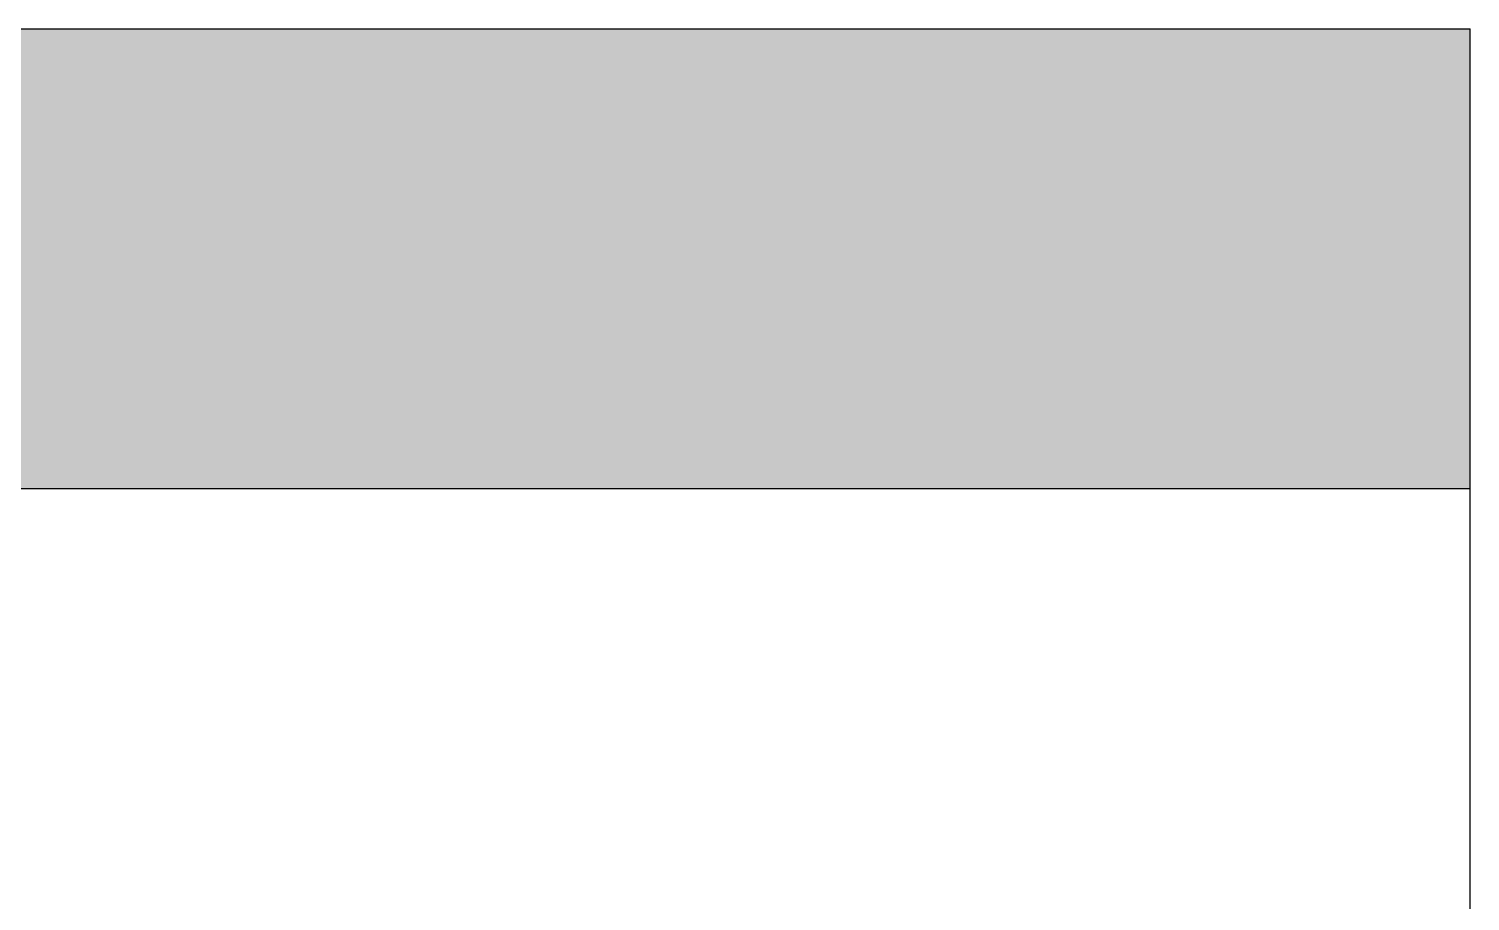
# Model space of a CAD drawing. Header units: millimetres. Extents: x 24547 to 62889, y 34568 to 56011.
# Drawn here: x 60556 to 62889, y 54599 to 56011 of the extents above; entities that cross this region are included whole.
import ezdxf

# ---------------------------------------------------------------- set-up
doc = ezdxf.new("R2010")
doc.units = ezdxf.units.MM
doc.layers.add('www.cad-blocks.net', color=7, linetype='Continuous')

# ---------------------------------------------------------------- blocks, each defined once
blk = doc.blocks.new('FORMAT')
at = {"layer": 'www.cad-blocks.net', "true_color": 0x546d8e}
h = blk.add_hatch(color=155, dxfattribs=at)
h.set_gradient(color1=(68, 68, 68), color2=(84, 109, 142), tint=1)
h.paths.add_polyline_path([(62888.5, 55267), (62888.5, 56010.9), (28248.9, 56010.9), (28248.9, 55267)])
at = {"layer": 'www.cad-blocks.net', "color": 155, "true_color": 0x546d8e}
for p, q in [((28248.9, 56010.9), (62888.5, 56010.9)), ((62888.5, 35325.8), (62888.5, 56010.9)), ((62888.5, 34567.8), (62888.5, 56010.9)), ((28248.9, 55267), (62888.5, 55267)), ((28248.9, 55267), (62888.5, 55267))]:
    blk.add_line(p, q, dxfattribs=at)

msp = doc.modelspace()

# ---------------------------------------------------------------- block references
msp.add_blockref('FORMAT', (0, 0))

doc.saveas('drawing.dxf')
